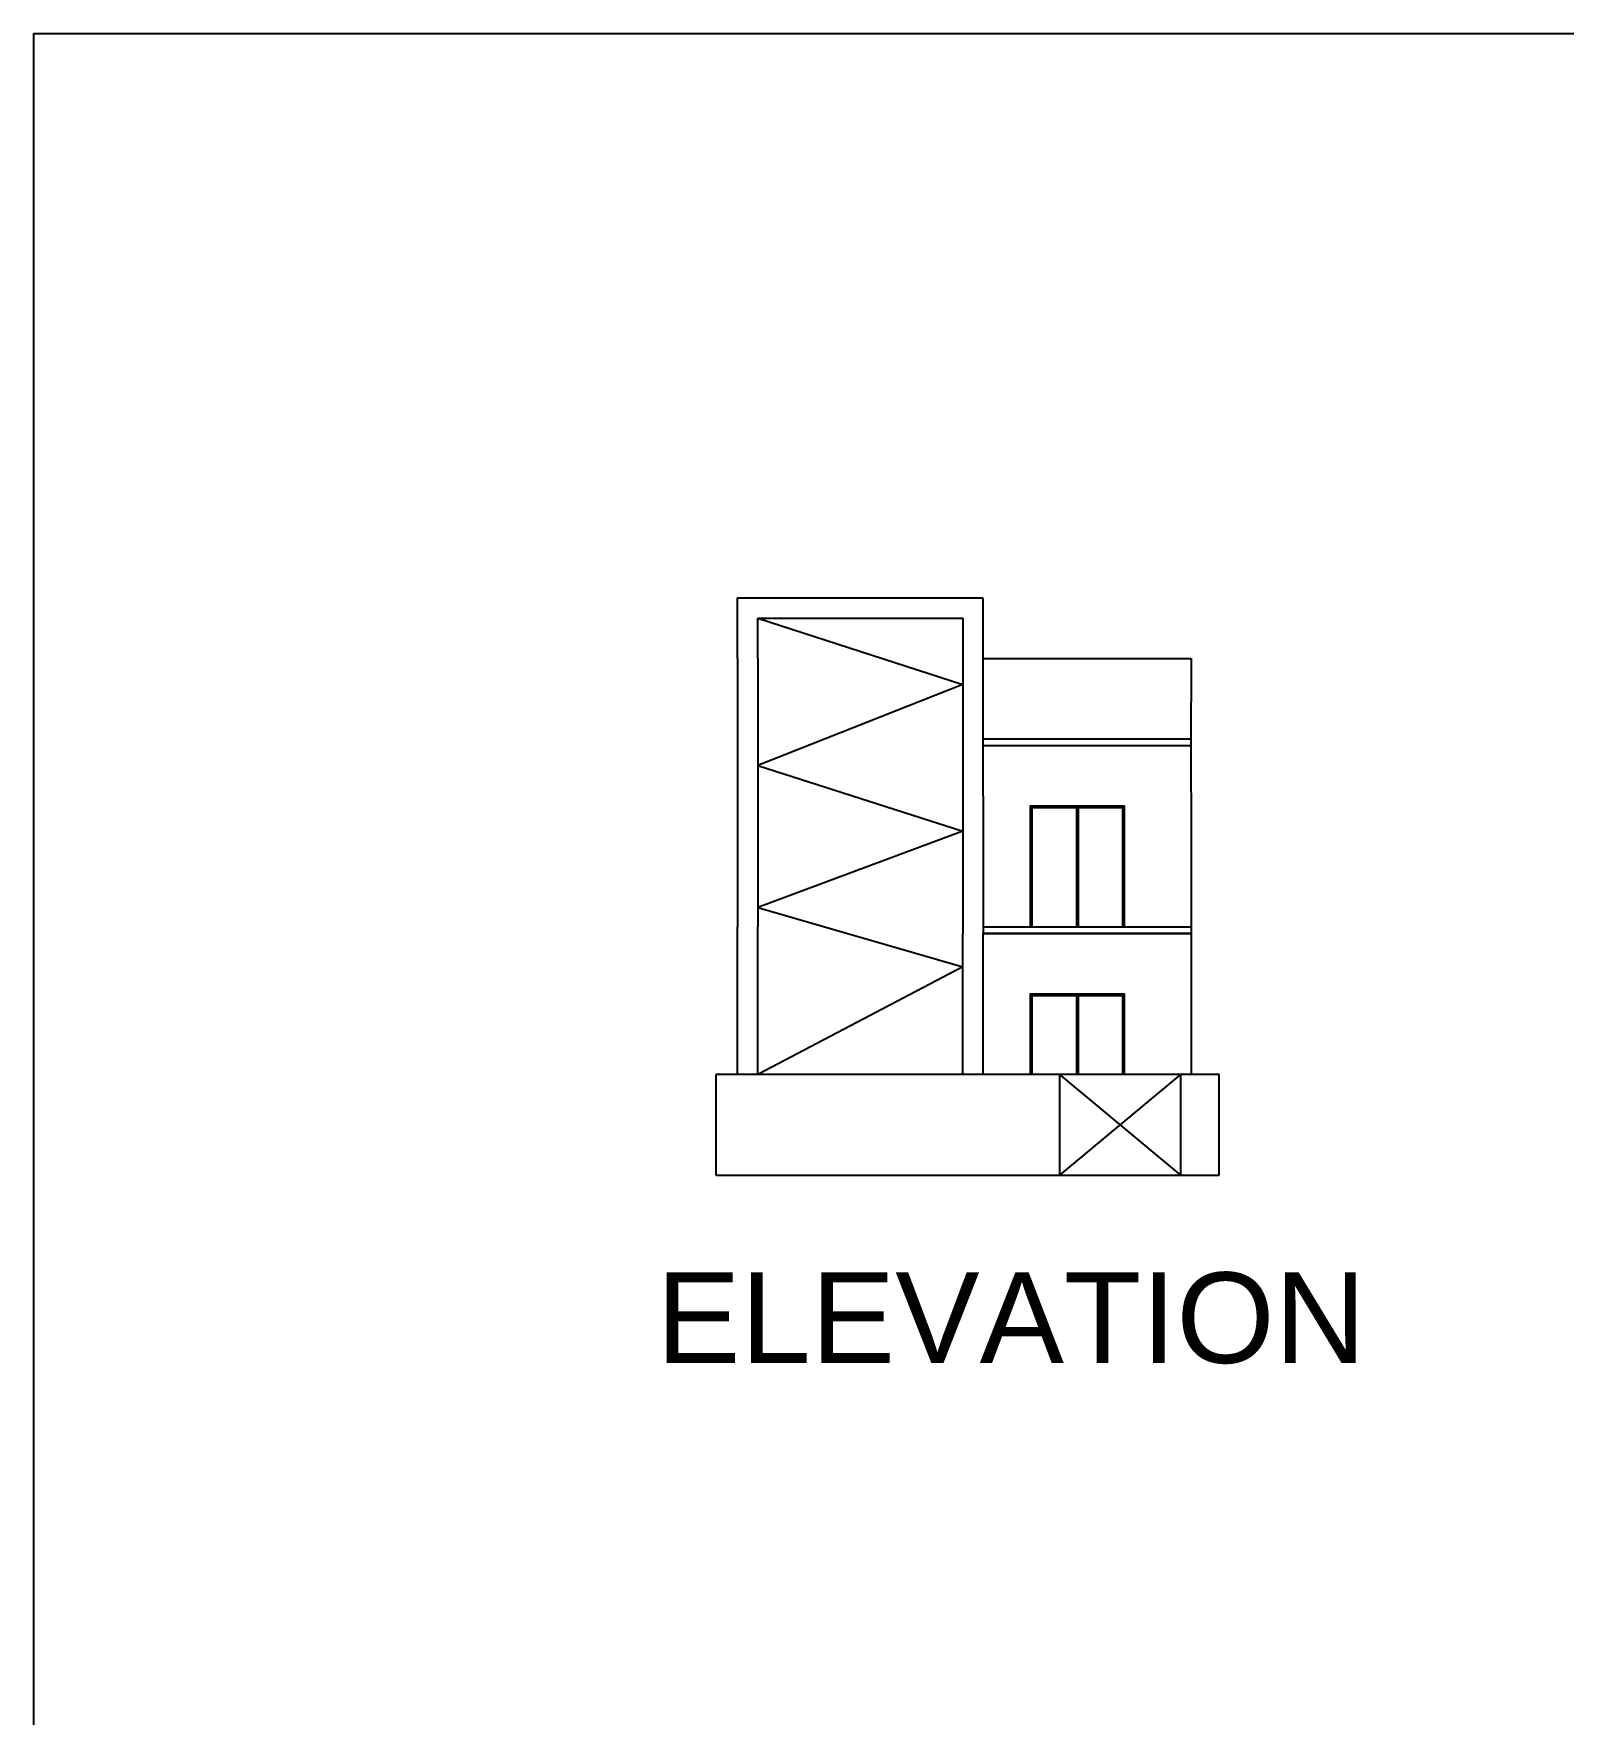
# Model space of a CAD drawing. Header units: inches. Extents: x 140261 to 278399, y 61833 to 125561.
# Drawn here: x 140261 to 141172, y 63022 to 64024 of the extents above; entities that cross this region are included whole.
import ezdxf

# ---------------------------------------------------------------- set-up
doc = ezdxf.new("R2010")
doc.units = ezdxf.units.IN
doc.layers.add('beam', color=80, linetype='Continuous')
doc.styles.get("Standard").update_dxf_attribs({"font": 'arial.ttf'})

msp = doc.modelspace()

# ---------------------------------------------------------------- linework, layer by layer
for p, q in [((140680.09, 63651.79), (140680.09, 63687.79)), ((140680.09, 63687.79), (140826.24, 63687.79)), ((140826.24, 63687.79), (140826.24, 63651.79)), ((140692.09, 63651.79), (140692.09, 63675.79)), ((140692.09, 63675.79), (140814.24, 63675.79)), ((140692.09, 63675.79), (140814.26, 63636.21)), ((140814.24, 63675.79), (140814.24, 63651.79)), ((140680.09, 63651.79), (140680.09, 63491.79)), ((140692.09, 63651.79), (140692.09, 63491.79)), ((140814.24, 63651.78), (140814.42, 63487.78)), ((140826.24, 63651.79), (140950.4, 63651.79)), ((140826.24, 63651.79), (140826.42, 63487.79)), ((140950.4, 63651.79), (140950.27, 63599.79)), ((140814.26, 63636.21), (140692.09, 63587.87)), ((140826.24, 63603.79), (140950.4, 63603.79)), ((140826.24, 63599.79), (140950.4, 63599.79)), ((140950.27, 63603.79), (140950.4, 63539.79)), ((140692.09, 63587.87), (140814.35, 63548.72)), ((140882.12, 63562.79), (140882.12, 63491.79)), ((140883.12, 63562.79), (140883.12, 63491.79)), ((140814.35, 63548.72), (140692.09, 63503.35)), ((140950.4, 63539.79), (140950.4, 63491.79)), ((140692.09, 63503.35), (140814.42, 63467.93)), ((140680.09, 63403.79), (140680.09, 63491.79)), ((140692.09, 63403.79), (140692.09, 63491.79)), ((140814.42, 63403.79), (140814.42, 63487.79)), ((140826.24, 63491.79), (140950.4, 63491.79)), ((140950.4, 63487.79), (140826.24, 63487.79)), ((140826.42, 63403.79), (140826.42, 63487.79)), ((140826.42, 63487.79), (140950.4, 63487.79)), ((140950.4, 63491.79), (140950.4, 63487.79)), ((140950.4, 63487.79), (140950.4, 63403.79)), ((140814.42, 63467.93), (140692.09, 63403.79)), ((140882.12, 63450.79), (140882.12, 63403.79)), ((140883.12, 63450.79), (140883.12, 63403.79)), ((140967.09, 63403.79), (140667.09, 63403.79)), ((140667.09, 63403.79), (140667.09, 63343.79)), ((140871.98, 63403.79), (140871.98, 63343.79)), ((140871.98, 63403.79), (140943.98, 63343.79)), ((140943.98, 63403.79), (140871.98, 63343.79)), ((140943.98, 63403.79), (140943.98, 63343.79)), ((140967.09, 63343.79), (140967.09, 63403.79)), ((140667.09, 63343.79), (140967.09, 63343.79))]:
    msp.add_line(p, q)
for points in [[(140854.66, 63491.79), (140854.66, 63563.79), (140910.59, 63563.79), (140910.59, 63491.79)], [(140855.66, 63491.79), (140855.66, 63562.79), (140909.59, 63562.79), (140909.59, 63491.79)], [(140854.66, 63403.79), (140854.66, 63451.79), (140910.59, 63451.79), (140910.59, 63403.79)], [(140854.66, 63403.79), (140854.66, 63451.79), (140910.59, 63451.79), (140910.59, 63403.79)], [(140855.66, 63403.79), (140855.66, 63450.79), (140909.59, 63450.79), (140909.59, 63403.79)]]:
    msp.add_lwpolyline(points)
at = {"layer": 'beam'}
for q in [(140260.51, 61832.8), (144538.84, 64024.2)]:
    msp.add_line((140260.51, 64024.2), q, dxfattribs=at)

# ---------------------------------------------------------------- texts
at = {"insert": (140631.57, 63285.71), "char_height": 53.963, "attachment_point": 1}
msp.add_mtext_dynamic_manual_height_columns('ELEVATION', width=7598.2284, gutter_width=269.82, heights=[0], dxfattribs=at)

doc.saveas('drawing.dxf')
